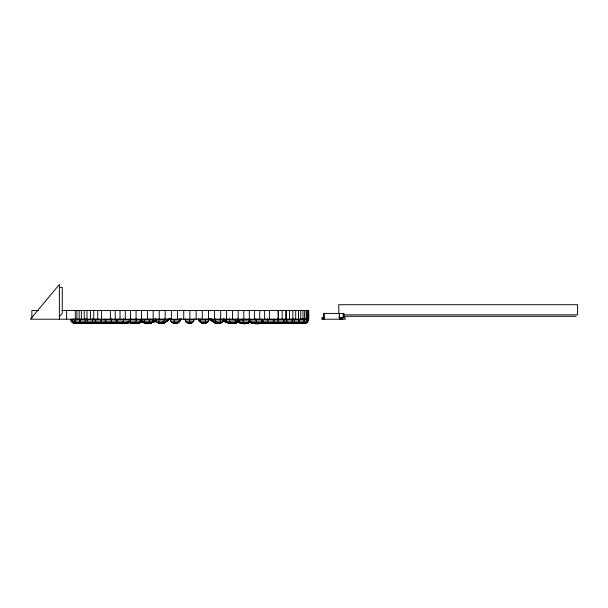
<?xml version="1.0" encoding="UTF-8"?>
<svg xmlns="http://www.w3.org/2000/svg" width="608" height="608" viewBox="0 0 608 608"><rect width="100%" height="100%" fill="white"/><g stroke="black" fill="none" stroke-linecap="round" stroke-linejoin="round"><path stroke-width="0.91" d="M201.864 323.251C205.937 325.272 213.606 317.984 205.192 319.314C207.153 326.048 198.74 323.532 198.178 318.668M223.44 320.256L223.797 319.42L220.453 319.314C221.829 327.97 211.295 321.427 208.901 318.653M237.447 320.256L237.926 319.39L235.182 319.314C236.732 325.394 228.251 323.851 229.398 318.63M250.83 319.458L251.393 319.39L249.136 319.314C249.85 326.329 240.51 323.464 236.884 321.761M299.569 319.36L298.399 322.438L295.465 323.555L294.302 322.377L293.77 318.63M263.522 319.42L262.078 319.314C262.405 326.283 253.179 323.547 249.158 322.225L254.091 323.555L255.383 323.251M274.52 319.42L275.09 319.36L273.775 319.314C274.064 321.845 272.05 324.17 269.488 323.251L267.778 321.054L267.505 318.63M286.626 318.63L286.816 321.054L288.025 323.251L290.472 323.327L285.608 323.22M284.787 319.375L284.027 319.314C284.301 321.906 282.066 324.125 279.528 323.251L278.054 321.054L277.818 318.63M292.699 319.39L293.276 319.337L292.676 319.314L291.589 322.438L288.838 323.555M299.691 319.443C307.268 316.76 304.958 324.132 299.858 323.251L299.235 321.054L304.418 321.016L303.856 321.024M304.334 319.405C309.776 317.376 306.934 324.345 303.202 323.555L302.807 322.377L307.359 322.438L308.613 319.314L307.321 319.36M255.862 318.63C255.565 320.826 257.009 323.41 259.38 323.555L260.999 323.296L258.088 323.251M243.086 318.63C240.738 324.938 255.299 323.296 245.51 323.251M141.892 320.256L141.748 318.63M155.899 320.256L155.747 318.63M215.027 318.63L215.392 321.054L217.732 323.251L220.886 323.251L223.379 321.047L213.142 321.054L209.304 318.752M181.161 318.668L178.874 322.377L177.475 323.251C174.245 323.859 169.792 323.03 170.324 318.63M200.222 318.63C197.706 324.657 211.85 323.008 203.482 323.555M194.104 318.63C195.115 324.961 184.216 324.961 185.235 318.63M80.051 319.375L79.473 319.337L80.932 322.438L83.866 323.555L85.036 322.377L85.568 318.63M75.21 319.36C73.591 319.968 76.76 324.368 79.055 323.555L80.104 321.054L74.921 321.016L75.818 321.032M73.203 322.43L74.434 323.342L76.129 323.555L76.532 322.377C72.61 324.505 69.373 317.574 74.997 319.405M155.929 318.866L153.338 319.458C153.064 323.372 148.656 324.117 145.517 323.54L145.221 323.342C139.992 323.357 157.282 323.327 156.408 320.606M168.37 318.782L166.63 319.458C166.478 324.543 157.039 325.561 158.886 319.314L155.678 319.458M180.53 319.322L179.869 321.054L170.704 321.054M180.926 318.843L179.869 321.054L180.325 319.458L170.255 319.458M180.036 319.983L178.874 322.377L171.699 322.377M262.595 321.054L261.797 322.377L262.489 322.422L251.674 322.377L249.873 321.921M236.763 321.716L241.163 323.251L248.338 323.251L250.435 321.054M84.535 323.251L84.96 323.251M222.931 320.606L228.654 323.251L234.118 323.342C244.576 318.182 225.31 323.053 223.911 320.188M291.802 323.076L294.796 323.251M303.202 323.555L304.897 323.342L302.989 323.251M107.555 323.16L97.196 323.312L98.815 323.555L100.67 322.377L101.513 318.63M59.379 316.312L62.274 313.416L62.274 287.341L59.379 287.341M106.537 322.377L108.695 323.555L114.844 323.555L117.808 322.818L107.061 323.312L108.695 323.555L110.846 322.377L111.826 318.63M115.816 319.42L117.26 319.314C116.257 325.227 124.686 324.11 123.47 318.63M307.359 322.438L305.892 323.342L272.627 323.251L282.135 323.327L279.528 323.251M169.571 318.858L163.856 323.251L158.399 323.274L162.283 323.555M169.944 318.828L163.856 323.251L169.723 319.132M87.028 323.251L87.871 323.251M290.024 323.228L292.311 323.251M300.284 323.555L301.91 323.334L299.858 323.251M128.014 319.405L130.196 319.314C128.98 325.341 137.34 323.965 136.245 318.63M170.43 318.653L165.224 322.377L156.948 322.392L160.026 323.555L161.606 323.251L163.94 321.054L164.312 318.63M155.42 320.188L152.912 321.054L142.105 321.054C143.883 325.508 150.822 323.167 149.94 318.63M169.814 318.85L166.189 321.054L155.96 321.047L157.084 322.377M169.769 318.888L166.189 321.054L170.035 318.752M208.628 321.054L199.47 321.054L198.406 318.843M92.712 318.63L92.522 321.054L91.314 323.251L88.867 323.327L92.522 323.251M292.684 323.076L297.084 323.327M155.557 320.902L150.678 323.251L155.754 320.88M155.192 320.857L149.173 323.555L147.66 323.251M156.203 320.538L151.985 322.377L143.032 322.377M98.838 323.251L73.522 323.342M282.127 323.251L279.49 323.198M156.233 319.831L152.912 321.054L155.519 320.135M142.454 321.731C140.174 324.573 122.892 323.053 133.821 323.251M142.576 321.716L138.168 323.251L130.994 323.251L128.904 321.054M142.447 321.761L138.168 323.251L142.933 321.252M142.964 321.427L136.754 323.555L135.341 323.251M274.618 323.251L271.776 323.16M130.036 322.255C128.265 324.345 110.147 323.061 121.25 323.251M129.709 322.301L125.248 323.555L123.948 323.251M305.816 323.342L280.493 323.251M265.65 323.251L264.495 323.555L260.832 322.666M271.799 323.251L264.495 323.555L261.531 322.818L272.278 323.312L269.488 323.251M129.458 321.921L127.665 322.377L116.85 322.422L117.542 322.377L116.744 321.054M142.082 320.598L140.266 321.054L128.691 321.047M118.507 322.666L114.844 323.555L113.688 323.251L116.462 322.643M118.689 322.597L115.991 323.251L116.994 322.377L105.556 322.422L106.02 322.392M185.159 319.458L194.172 319.458M243.99 323.251L242.577 323.555L238.146 322.035M192.713 322.377L186.618 322.377M231.671 323.251L230.166 323.555L224.147 320.857M99.849 323.198L97.204 323.251M217.056 323.555L220.94 323.274L215.483 323.251L209.616 319.132M174.146 319.314L174.61 323.54L177.475 323.251M188.032 323.251L191.3 323.251M91.899 323.555L93.731 323.22M87.453 323.555L89.308 323.228M84.748 323.555L87.537 323.076M82.255 323.327L86.655 323.076M147.356 323.251L145.19 323.342L144.149 319.314L141.679 319.458M185.615 321.054L193.716 321.054M109.85 323.251C107.289 324.17 105.268 321.845 105.564 319.314L104.242 319.36L104.812 319.42M250.861 321.047L237.302 320.621L239.073 321.054L241.163 323.251L236.877 321.731M99.811 323.251C97.272 324.125 95.03 321.906 95.304 319.314L94.552 319.375M76.129 323.555L74.518 323.334L76.342 323.251M274.603 321.032L263.386 321.054M82.293 323.342L84.497 323.251M104.72 323.251L106.704 323.251L73.446 323.342L71.014 321.016L70.726 319.314L72.018 319.36M79.481 323.251L77.406 323.342L79.055 323.555M304.129 319.36L304.562 319.337M129.77 322.377L129.299 322.407L139.392 322.377L140.661 319.458L130.196 319.314M292.82 321.024L283.997 321.054M90.493 323.555L87.339 322.43L96.725 322.377M96.36 322.392L95.699 322.422L105.845 322.377M293.74 319.458L299.554 319.314M76.327 322.422L75.886 322.438L79.846 322.377M81.176 322.415L80.735 322.43L87.712 322.377M284.308 321.032L274.603 321.054M262.869 321.047L263.454 321.024L250.876 321.054L252.791 323.251L260.68 323.251M71.98 322.438L73.576 322.407M298.726 321.032L299.562 321.016L293.915 321.054M95 321.016L104.728 321.054M306.478 321.024L307.306 321.016L303.749 321.047M94.628 319.458L86.055 319.337L86.632 319.39M306.675 321.032L308.324 321.016M292.676 319.314L284.704 319.458M291.589 322.438L292 322.43L282.614 322.377M249.136 319.314L238.678 319.458L239.073 321.054L237.257 320.598M262.078 319.314L250.511 319.458M273.775 319.314L263.94 319.458M284.027 319.314L274.33 319.458M283.039 322.438L283.647 322.43L273.494 322.377M205.192 319.314L199.014 319.458L199.47 321.054L198.801 319.322M220.453 319.314L212.701 319.458L210.961 318.782M235.182 319.314L226.001 319.458L223.41 318.866M38.448 310.521L31.852 310.521L31.852 318.341M61.849 310.521L308.78 310.521L308.773 319.215L30.4 319.215L59.379 284.445L59.379 319.215M343.452 314.868L577.6 314.868L577.6 304.722L338.785 304.722L338.785 313.021M343.839 316.312L576.148 316.312M324.588 317.764L321.966 317.764L321.966 319.215L345.238 319.215L345.238 317.764L338.899 317.764M105.009 319.458L95.304 319.314M115.391 319.458L105.564 319.314M127.938 319.458L117.26 319.314M153.338 319.458L144.149 319.314M166.63 319.458L158.886 319.314M95.342 321.054L86.731 321.032M116.827 321.054L104.948 321.039M291.627 322.377L298.612 322.438L298.163 322.415M118.659 323.251L126.54 323.251L130.104 322.248L126.54 323.251L128.463 321.054L115.877 321.024L116.462 321.047M303.035 322.438L303.453 322.438L299.493 322.377M79.777 319.314L85.591 319.458M72.846 321.016L72.025 321.016L75.59 321.047M71.014 321.016L72.664 321.032M74.776 319.314L80.218 319.458M85.416 321.054L79.77 321.016L80.613 321.032M273.319 322.392L273.782 322.422L262.344 322.377L263.34 323.251M249.561 322.377C247.722 322.339 239.263 322.901 236.406 321.252M294.842 323.251L297.046 323.342M236.307 322.377L227.346 322.377L223.136 320.538M222.247 322.377L214.115 322.377L212.701 319.458M175.856 323.555C167.618 323.03 181.64 324.619 179.117 318.63M231.982 323.251C244.674 322.909 227.255 324.604 223.584 320.88M249.303 322.255L252.791 323.251M223.812 320.135L226.427 321.054L228.654 323.251L223.774 320.902M223.098 319.831L226.427 321.054L226.001 319.458M286.809 323.251L287.432 323.555M207.632 322.377L200.458 322.377L198.915 319.185M209.562 318.888L213.142 321.054L209.517 318.85M291.46 323.251L291.886 323.555M209.388 318.828L215.483 323.251L209.768 318.858M87.742 322.438L86.663 319.314M209.008 318.63L209.084 319.458M223.592 318.63L223.66 319.458M237.584 318.63L237.652 319.458M343.892 317.764L343.892 313.416L323.859 313.416L323.859 317.764M343.14 313.416L343.14 317.764M342.562 317.764L342.562 319.215M341.719 317.764L341.719 319.215M340.906 317.764L340.906 319.215M339.454 313.416L339.454 319.215M339.31 313.416L339.31 317.764M324.049 313.416L324.049 319.215M322.612 317.764L322.612 319.215M322.278 317.764L322.278 319.215M308.461 310.521L308.461 319.215M308.119 310.521L308.127 319.215M307.162 310.521L307.162 319.215M306.189 310.521L306.166 319.215M304.578 310.521L304.578 319.215M302.944 310.521L302.982 319.215M300.74 310.521L300.74 319.215M295.686 310.521L295.686 319.215M292.82 310.521L292.889 319.215M289.476 310.521L289.476 319.215M286.125 310.521L286.125 319.215M286.041 310.521L286.041 319.215M282.173 310.521L282.173 319.215M278.304 310.521L278.304 319.215M278.206 310.521L278.206 319.215M269.405 310.521L269.405 319.215M264.624 310.521L264.624 319.215M259.73 310.521L259.73 319.215M254.577 310.521L254.577 319.215M249.295 310.521L249.295 319.215M243.816 310.521L243.816 319.215M238.207 310.521L238.207 319.215M232.469 310.521L232.469 319.215M226.594 310.521L226.594 319.215M220.658 310.521L220.658 319.215M214.578 310.521L214.578 319.215M208.506 310.521L208.506 319.215M202.289 310.521L202.289 319.215M196.156 310.521L196.156 319.215M189.871 310.521L189.871 319.215M189.666 319.314L189.666 323.555M183.73 310.521L183.73 319.215M177.445 310.521L177.445 319.215M171.38 310.521L171.38 319.215M165.163 310.521L165.163 319.215M159.228 310.521L159.228 319.215M153.148 310.521L153.148 319.215M147.417 310.521L147.417 319.215M141.535 310.521L141.535 319.215M136.07 310.521L136.07 319.215M130.462 310.521L130.462 319.215M125.309 310.521L125.309 319.215M120.027 310.521L120.027 319.215M115.262 310.521L115.262 319.215M110.367 310.521L110.367 319.215M101.582 310.521L101.582 319.215M97.721 310.521L97.721 319.215M93.754 310.521L93.754 319.215M90.432 310.521L90.432 319.215M86.997 310.521L86.997 319.215M84.216 310.521L84.216 319.215M81.358 310.521L81.358 319.215M79.162 310.521L79.162 319.215M76.904 310.521L76.904 319.215M75.324 310.521L75.324 319.215M66.622 310.521L66.622 319.215M142.014 320.591L140.266 321.054L142.036 320.621M298.528 319.215L298.528 310.521L298.475 319.215"/></g></svg>
